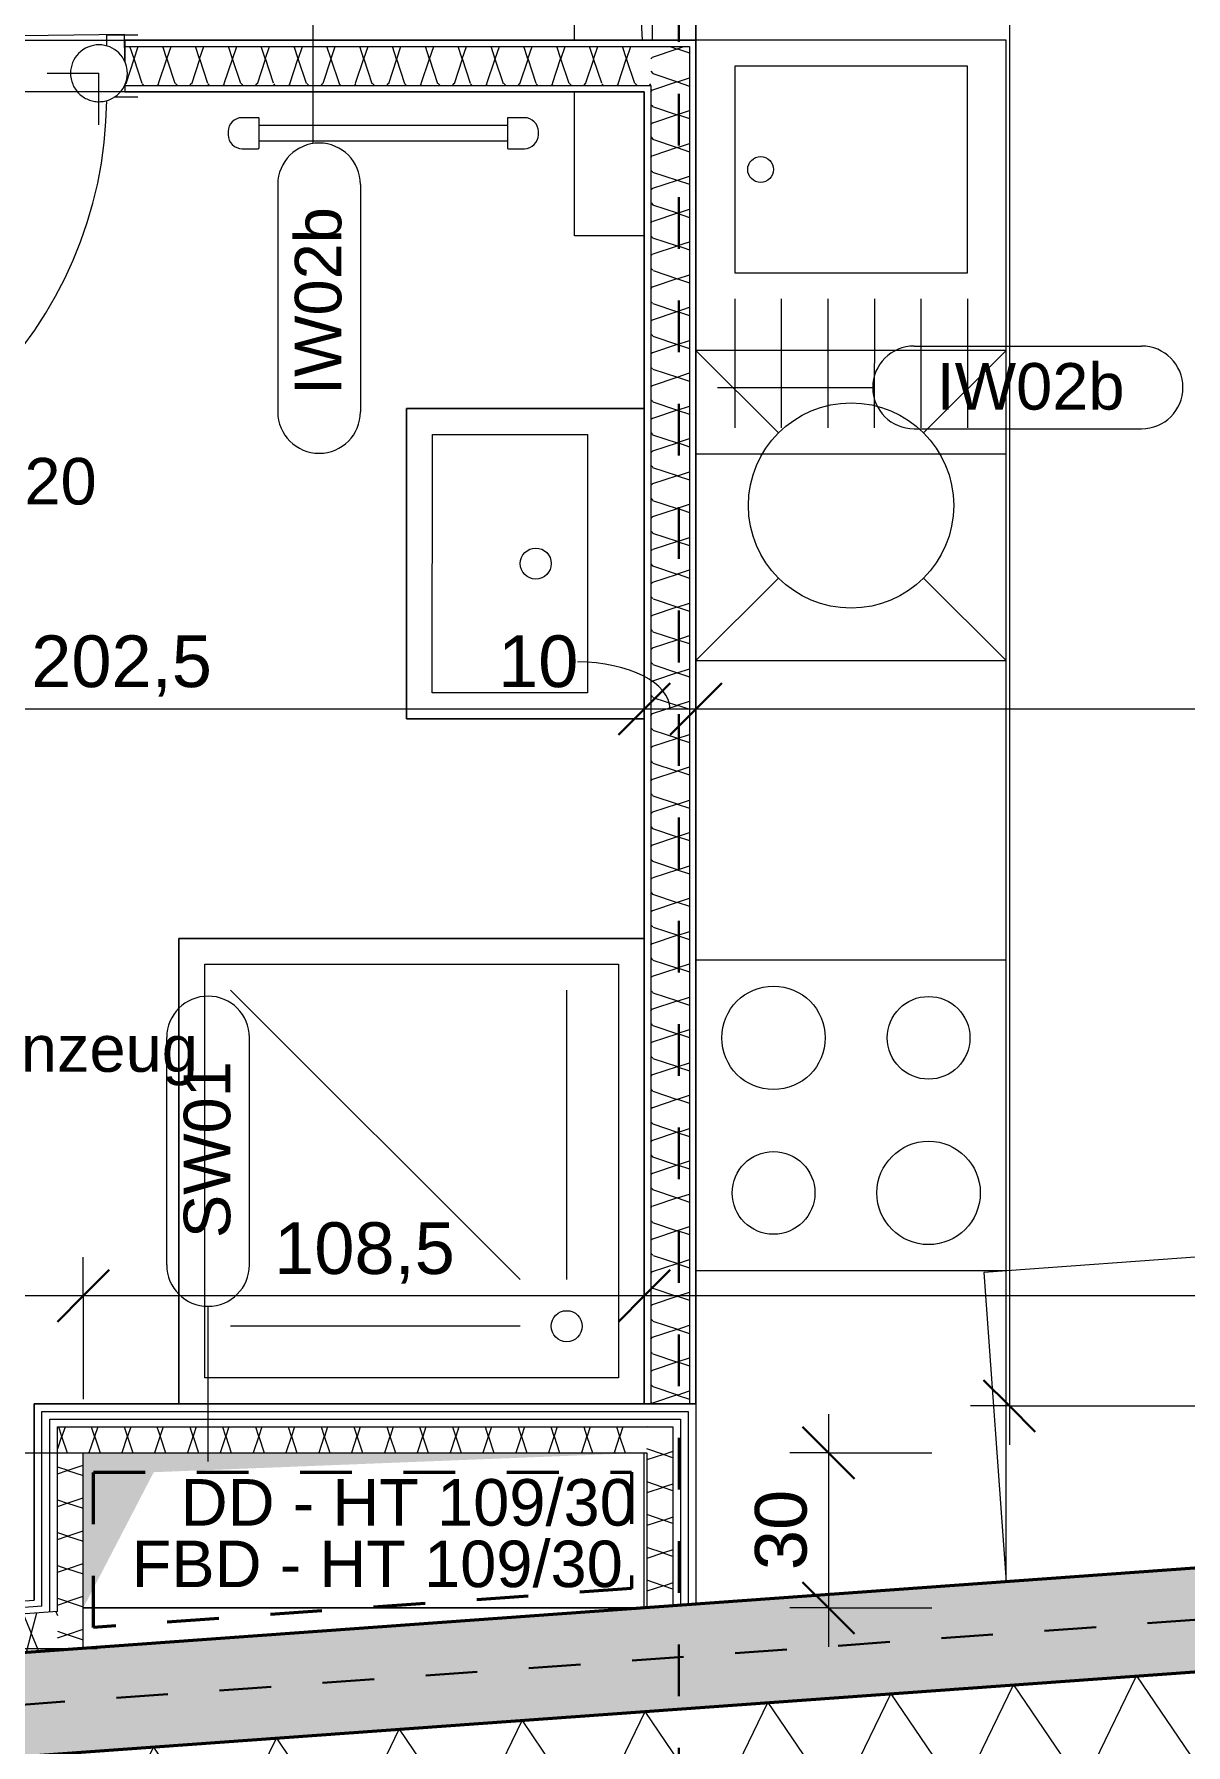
# Model space of a CAD drawing. Header units: metres. Extents: x -67.4 to -27.2, y 43.9 to 89.6.
# Drawn here: x -48.224 to -45.997, y 48.276 to 51.585 of the extents above; entities that cross this region are included whole.
import ezdxf

# ---------------------------------------------------------------- set-up
doc = ezdxf.new("R2010")
doc.units = ezdxf.units.M
for name, pattern in [('Strich Punkt', [0.015875, 0.00635, -0.004763, 0, -0.004763]), ('Strich Punkt Mittel', [0.015875, 0.00635, -0.004763, 0, -0.004763]), ('Verdeckt', [0.003, 0.002, -0.001])]:
    doc.linetypes.add(name, pattern=pattern)
for name, color, linetype, lineweight in [('A-DETL-GENF_', 92, 'Continuous', 13), ('A_2D', 7, 'Continuous', 13), ('A_Bemassung-50_', 4, 'Continuous', 9), ('A_Bemassung_', 4, 'Continuous', 9), ('A_Beschriftung_', 7, 'Continuous', 9), ('A_Bodenschlitz', 7, 'Continuous', 5), ('A_Brandabschnitte', 30, 'Verdeckt', 50), ('A_Decken', 8, 'Continuous', 13), ('A_Durchbruch_', 7, 'Continuous', 5), ('A_Moebel', 6, 'Continuous', 13), ('A_Raeume', 7, 'Continuous', 13), ('A_Raeume_', 7, 'Continuous', 5), ('A_Raeume_Beschriftung_', 7, 'Continuous', 9), ('A_Raster_', 1, 'Continuous', 9), ('A_Sanitaer', 3, 'Continuous', 13), ('A_Tueren', 31, 'Continuous', 13), ('A_Waende', 7, 'Continuous', 13), ('M-EQPM', 50, 'Continuous', 5), ('P-PIPE', 3, 'Continuous', 5), ('P-PIPE-CNTR', 3, 'Continuous', 5)]:
    doc.layers.add(name, color=color, linetype=linetype, lineweight=lineweight)
doc.styles.add('Arial_2', font='arial.ttf', dxfattribs={"height": 0.09})
doc.styles.add('Arial_5', font='arial.ttf', dxfattribs={"height": 0.1})
doc.dimstyles.new('WGA-Bemaßung', dxfattribs={"dimscale": 0.3048, "dimtxt": 0.102026, "dimasz": 0.328084, "dimexe": 0.246063, "dimexo": 0.0625, "dimgap": 0.04101, "dimtad": 1, "dimdec": 1, "dimlfac": 100, "dimrnd": 0.5, "dimdsep": 46, "dimtxsty": 'Arial_5', "dimblk1": 'OBLIQUE', "dimblk2": 'OBLIQUE', "dimsah": 1, "dimcen": 0.09, "dimdle": 0.246063, "dimazin": 2, "dimtfac": 1, "dimtdec": 4, "dimtix": 1, "dimtmove": 0, "dimatfit": 3, "dimfxl": 0.656168, "dimfxlon": 1, "dimtvp": 1, "dimtolj": 1, "dimtzin": 0, "dimarcsym": 2})
doc.dimstyles.new('WGA-Bemaßung_3', dxfattribs={"dimscale": 0.3048, "dimtxt": 0.102026, "dimasz": 0.328084, "dimexe": 0.246063, "dimexo": 0.0625, "dimgap": 0.04101, "dimtad": 1, "dimdec": 1, "dimlfac": 100, "dimrnd": 0.5, "dimdsep": 46, "dimtxsty": 'Arial_5', "dimblk1": 'OBLIQUE', "dimblk2": 'OBLIQUE', "dimsah": 1, "dimcen": 0.09, "dimdle": 0.246063, "dimazin": 2, "dimtfac": 1, "dimtdec": 4, "dimtix": 1, "dimtmove": 1, "dimatfit": 3, "dimfxl": 0.656168, "dimfxlon": 1, "dimtvp": 1, "dimtolj": 1, "dimtzin": 0, "dimarcsym": 2})
doc.dimstyles.new('WGA-Bemaßung_4', dxfattribs={"dimscale": 0.3048, "dimtxt": 0.102026, "dimasz": 0.328084, "dimexe": 0.246063, "dimexo": 0.0625, "dimgap": 0.04101, "dimtad": 1, "dimdec": 1, "dimlfac": 100, "dimrnd": 0.5, "dimdsep": 46, "dimtxsty": 'Arial_5', "dimblk1": 'OBLIQUE', "dimblk2": 'OBLIQUE', "dimsah": 1, "dimcen": 0.09, "dimdle": 0.246063, "dimazin": 2, "dimtfac": 1, "dimtdec": 4, "dimtix": 1, "dimtmove": 0, "dimatfit": 3, "dimfxl": 0.656168, "dimfxlon": 1, "dimtvp": 1, "dimtolj": 1, "dimtzin": 0, "dimarcsym": 2})

# ---------------------------------------------------------------- blocks, each defined once
blk = doc.blocks.new('Sani_Kueche_Zeile - Tiefe_600-3845479-263_PP_02OG_BT2')
at = {"layer": 'A_Sanitaer'}
for p, q in [((-0.8026, 0.0254), (-1.1096, 0.0254)), ((-0.5447, 0.0254), (-0.8026, 0.0254)), ((0.0553, 0.0254), (-0.5447, 0.0254)), ((1.0349, 0.0254), (0.0553, 0.0254)), ((1.8349, 0.0254), (1.0349, 0.0254)), ((1.8349, -0.5746), (1.8349, 0.0254)), ((-1.1469, -0.5746), (-0.5447, -0.5746)), ((-0.5447, -0.5746), (0.0553, -0.5746)), ((0.0553, -0.5746), (1.0349, -0.5746)), ((1.0349, -0.5746), (1.8349, -0.5746))]:
    blk.add_line(p, q, dxfattribs=at)
blk = doc.blocks.new('UZ_D1 - SL_0800x2000_Zimmertür_Stahlzarge_GK-V14-263_PP_02OG_BT2')
at = {"layer": 'A_Tueren', "lineweight": 5}
for p, q in [((0.4, 0.06), (0.4, 0.86)), ((-0.46, 0.06), (-0.4145, 0.06)), ((0.4, 0.06), (0.4, -0.06)), ((0.46, 0.06), (0.4, 0.06)), ((-0.4, -0.06), (-0.46, -0.06)), ((-0.4, -0.0383), (-0.4, -0.06)), ((0.4, -0.06), (0.46, -0.06))]:
    blk.add_line(p, q, dxfattribs=at)
blk.add_arc((0.4, 0.06), 0.8, 90, 179.5219, dxfattribs=at)
blk = doc.blocks.new('Sani_Kueche_Zeile - Tiefe_600-4903355-263_PP_02OG_BT2')
at = {"layer": 'A_Sanitaer'}
for p, q in [((-1.2005, 0.0254), (-1.2005, -0.5746)), ((0.5995, -0.5746), (0.5995, 0.0254)), ((-1.2005, -0.5746), (-0.6005, -0.5746)), ((-0.6005, -0.5746), (0.5995, -0.5746))]:
    blk.add_line(p, q, dxfattribs=at)
blk = doc.blocks.new('MSys_Kueche_Herd - 600-V64-263_PP_02OG_BT2')
at = {"layer": 'A_Moebel'}
for p, q in [((-1.2005, 0.0254), (-1.2005, -0.5746)), ((-1.2005, 0.0254), (-1.2005, -0.5746)), ((-0.6005, -0.5746), (-0.6005, 0.0254)), ((-0.6005, -0.5746), (-0.6005, 0.0254)), ((-1.2005, -0.5746), (-0.6005, -0.5746)), ((-1.2005, -0.5746), (-0.6005, -0.5746))]:
    blk.add_line(p, q, dxfattribs=at)
for centre, radius in [((-0.7505, -0.1246), 0.1), ((-1.0505, -0.1246), 0.08), ((-1.0505, -0.4246), 0.1), ((-0.7505, -0.4246), 0.08)]:
    blk.add_circle(centre, radius, dxfattribs=at)
blk = doc.blocks.new('MSys_Kueche_Spuele - 80cm-5680275-263_PP_02OG_BT2')
at = {"layer": 'A_Moebel'}
for p, q in [((-1.2005, 0.0254), (-1.2005, -0.5746)), ((-1.2005, 0.0254), (-1.2005, -0.5746)), ((-0.4005, -0.5746), (-0.4005, 0.0254)), ((-0.9005, -0.0496), (-1.1505, -0.0496)), ((-0.4505, -0.0496), (-0.8505, -0.0496)), ((-0.8505, -0.0496), (-0.8505, -0.4996)), ((-0.4505, -0.4996), (-0.4505, -0.0496)), ((-0.9005, -0.1396), (-1.1505, -0.1396)), ((-0.9005, -0.2296), (-1.1505, -0.2296)), ((-0.9005, -0.3196), (-1.1505, -0.3196)), ((-0.9005, -0.4096), (-1.1505, -0.4096)), ((-0.9005, -0.4996), (-1.1505, -0.4996)), ((-0.8505, -0.4996), (-0.4505, -0.4996)), ((-1.2005, -0.5746), (-0.4005, -0.5746))]:
    blk.add_line(p, q, dxfattribs=at)
blk.add_circle((-0.6505, -0.0996), 0.025, dxfattribs=at)
blk = doc.blocks.new('MSys_Kueche_Geschirrspueler - 600-5681845-263_PP_02OG_BT2')
at = {"layer": 'A_Moebel'}
for p, q in [((-1.0409, -0.1342), (-1.2005, 0.0254)), ((-0.6005, 0.0254), (-1.2005, 0.0254)), ((-1.2005, 0.0254), (-1.2005, -0.5746)), ((-0.6005, 0.0254), (-0.7601, -0.1342)), ((-0.6005, -0.5746), (-0.6005, 0.0254)), ((-1.0409, -0.415), (-1.2005, -0.5746)), ((-0.6005, -0.5746), (-0.7601, -0.415))]:
    blk.add_line(p, q, dxfattribs=at)
blk.add_circle((-0.9005, -0.2746), 0.1985, dxfattribs=at)
blk = doc.blocks.new('Allg_BS - HKLS-8407927-263_PP_02OG_BT2')
at = {"layer": 'A_Bodenschlitz'}
for p, q in [((-1.4994, -0.1284), (-1.4994, 0.0065)), ((-1.4994, 0.0065), (-1.2207, 0.0065)), ((-1.1207, 0.0065), (0.4543, 0.0065)), ((0.4543, 0.0065), (0.9043, 0.0065)), ((0.9043, -0.0233), (1.5006, 0.0065)), ((0.9043, 0.0065), (1.5006, 0.0065)), ((1.5006, 0.0065), (1.5006, -0.1435)), ((0.4543, -0.0458), (0.9043, -0.0233)), ((-1.1207, -0.1246), (0.0793, -0.0646)), ((0.1793, -0.0596), (0.4543, -0.0458)), ((0.0793, -0.1435), (-1.1207, -0.1435)), ((0.4543, -0.1435), (0.1793, -0.1435)), ((0.9043, -0.1435), (0.4543, -0.1435)), ((1.5006, -0.1435), (0.9043, -0.1435))]:
    blk.add_line(p, q, dxfattribs=at)
blk = doc.blocks.new('Symbol_Schatten - Bodendurchbruch_Schatten-10181165-263_PP_02OG_BT2')
at = {"layer": 'A-DETL-GENF_'}
blk.add_hatch(color=256, dxfattribs=at).paths.add_polyline_path([(-0.545, -0.15), (-0.4088, 0.1125), (0.54, 0.15), (-0.545, 0.15), (-0.545, -0.1497)])
at = {"layer": 'A_2D'}
blk.add_line((0.5397, -0.15), (-0.545, -0.15), dxfattribs=at)
at = {"layer": 'A_Durchbruch_'}
blk.add_line((-0.545, -0.15), (0.5397, -0.15), dxfattribs=at)
blk = doc.blocks.new('Sani_Waschtisch_Wandbasiert_eckig_einzel - 600 x 460-11578094-263_PP_02OG_BT2')
at = {"layer": 'A_Sanitaer', "lineweight": 5}
for p, q in [((0.4226, 0.51), (-0.1774, 0.51)), ((-0.1774, 0.51), (-0.1774, 0.05)), ((-0.1774, 0.05), (-0.1774, 0.51)), ((-0.1774, 0.51), (0.4226, 0.51)), ((0.4226, 0.05), (0.4226, 0.51)), ((0.4226, 0.51), (0.4226, 0.05)), ((-0.1274, 0.16), (-0.1274, 0.46)), ((-0.1274, 0.46), (0.3726, 0.46)), ((0.3726, 0.46), (0.3726, 0.16)), ((0.3726, 0.16), (-0.1274, 0.16))]:
    blk.add_line(p, q, dxfattribs=at)
blk.add_circle((0.1226, 0.26), 0.03, dxfattribs=at)
blk = doc.blocks.new('Sani_Duschwanne_Rechteck - 900x900 Aufsatz-425050-263_PP_02OG_BT2')
at = {"layer": 'A_Sanitaer', "lineweight": 5}
for p, q in [((0.4327, 0.9), (-0.4673, 0.9)), ((-0.4673, 0.9), (0.4327, 0.9)), ((0.4327, 0), (0.4327, 0.9)), ((0.4327, 0.9), (0.4327, 0)), ((-0.4173, 0.05), (-0.4173, 0.85)), ((-0.4173, 0.85), (0.3827, 0.85)), ((0.3827, 0.85), (0.3827, 0.05)), ((-0.3173, 0.24), (-0.3173, 0.8)), ((-0.2273, 0.24), (0.3327, 0.8)), ((-0.2273, 0.15), (0.3327, 0.15)), ((0.3827, 0.05), (-0.4173, 0.05))]:
    blk.add_line(p, q, dxfattribs=at)
blk.add_circle((-0.3173, 0.15), 0.03, dxfattribs=at)
blk = doc.blocks.new('HLS_Heizkörper Bad - 60x120-V114-263_PP_02OG_BT2')
at = {"layer": 'M-EQPM'}
for p, q in [((-0.242, -0.05), (-0.273, -0.05)), ((-0.24, -0.108), (-0.24, -0.052)), ((0.24, -0.065), (-0.24, -0.065)), ((0.24, -0.052), (0.24, -0.108)), ((0.273, -0.05), (0.242, -0.05)), ((-0.3, -0.077), (-0.3, -0.083)), ((-0.24, -0.095), (0.24, -0.095)), ((0.3, -0.083), (0.3, -0.077)), ((-0.273, -0.11), (-0.242, -0.11)), ((0.242, -0.11), (0.273, -0.11))]:
    blk.add_line(p, q, dxfattribs=at)
for centre, radius, start, end in [((-0.273, -0.077), 0.027, 90, 180), ((-0.242, -0.052), 0.00198, 360, 90), ((-0.242, -0.052), 0.00198, 45, 75), ((0.242, -0.052), 0.002, 90, 180), ((0.273, -0.077), 0.027, 360, 90), ((-0.273, -0.083), 0.027, 180, 270), ((0.273, -0.083), 0.027, 270, 360), ((-0.242, -0.108), 0.002, 270, 360), ((-0.242, -0.108), 0.002, 270, 360), ((0.242, -0.108), 0.00198, 180, 270), ((0.242, -0.108), 0.00198, 180, 270)]:
    blk.add_arc(centre, radius, start, end, dxfattribs=at)
blk = doc.blocks.new('BS_Wand_Lollipop - rechts_oben-2026913-263_PP_02OG_BT2')
at = {"layer": 'A_Beschriftung_'}
for p, q in [((0.0046, 0.0016), (0.0134, 0.0016)), ((-0.003, 0), (0.003, 0)), ((0.0046, -0.0016), (0.0134, -0.0016))]:
    blk.add_line(p, q, dxfattribs=at)
for centre, start, end in [((0.0046, 0), 90, 270), ((0.0134, 0), 270, 90)]:
    blk.add_arc(centre, 0.0016, start, end, dxfattribs=at)
blk = doc.blocks.new('BS_Wand_Lollipop - links_unten-2026911-263_PP_02OG_BT2')
at = {"layer": 'A_Beschriftung_'}
for p, q in [((-0.00467, 0.001367), (-0.01347, 0.001367)), ((-0.003087, 0), (0.003, 0)), ((-0.00467, -0.001833), (-0.01347, -0.001833))]:
    blk.add_line(p, q, dxfattribs=at)
for centre, start, end in [((-0.01347, -0.000233), 90, 270), ((-0.00467, -0.000233), 270, 90)]:
    blk.add_arc(centre, 0.0016, start, end, dxfattribs=at)
blk = doc.blocks.new('DIMBLOCK278-263_PP_02OG_BT2')
at = {"layer": 'A_Bemassung-50_', "transparency": 16777216}
for p, q in [((-46.944, 50.2799), (-46.944, 50.3549)), ((-40.2188, 50.2797), (-40.2188, 50.3547)), ((-40.1438, 50.2797), (-46.944, 50.2799)), ((-46.944, 50.2799), (-46.944, 50.0799)), ((-40.2188, 50.2797), (-40.2188, 50.0797))]:
    blk.add_line(p, q, dxfattribs=at)
at = {"layer": 'A_Bemassung-50_', "lineweight": 35, "transparency": 16777216}
for p, q in [((-46.944, 50.2799), (-46.894, 50.3299)), ((-40.2188, 50.2797), (-40.1688, 50.3297)), ((-46.944, 50.2799), (-46.994, 50.2299)), ((-40.2188, 50.2797), (-40.2688, 50.2297))]:
    blk.add_line(p, q, dxfattribs=at)
at = {"layer": 'A_Bemassung-50_', "color": 0, "transparency": 16777216, "insert": (-43.7549, 50.4222), "char_height": 0.1, "width": 0.416266, "attachment_point": 1, "rotation": 359.9983, "line_spacing_factor": 0.941778, "style": 'Arial_5'}
blk.add_mtext('672,5', dxfattribs=at)
blk = doc.blocks.new('_Oblique')
at = {"color": 0, "linetype": 'ByBlock', "lineweight": -2}
blk.add_line((-0.5, -0.5), (0.5, 0.5), dxfattribs=at)
blk = doc.blocks.new('DIMBLOCK279-263_PP_02OG_BT2')
at = {"layer": 'A_Bemassung-50_', "transparency": 16777216}
for p, q in [((-47.044, 50.2799), (-47.044, 50.3549)), ((-46.944, 50.2799), (-46.944, 50.3549)), ((-46.944, 50.2799), (-47.044, 50.2799)), ((-47.044, 50.2799), (-47.044, 50.0799)), ((-46.944, 50.2799), (-46.944, 50.0799))]:
    blk.add_line(p, q, dxfattribs=at)
at = {"layer": 'A_Bemassung-50_', "lineweight": 35, "transparency": 16777216}
for p, q in [((-47.044, 50.2799), (-46.994, 50.3299)), ((-46.944, 50.2799), (-46.894, 50.3299)), ((-47.044, 50.2799), (-47.094, 50.2299)), ((-46.944, 50.2799), (-46.994, 50.2299))]:
    blk.add_line(p, q, dxfattribs=at)
at = {"layer": 'A_Bemassung-50_', "transparency": 16777216}
blk.add_ellipse((-47.173, 50.2799), major_axis=(-0.179, 0), ratio=0.508283, start_param=3.141593, end_param=4.712389, dxfattribs=at)
at = {"layer": 'A_Bemassung-50_', "color": 0, "transparency": 16777216, "insert": (-47.3269, 50.4223), "char_height": 0.1, "width": 0.184588, "attachment_point": 1, "rotation": 359.9983, "line_spacing_factor": 0.941778, "style": 'Arial_5'}
blk.add_mtext('10', dxfattribs=at)
blk = doc.blocks.new('DIMBLOCK280-263_PP_02OG_BT2')
at = {"layer": 'A_Bemassung-50_', "transparency": 16777216}
for p, q in [((-49.0689, 50.28), (-49.0689, 50.355)), ((-47.044, 50.2799), (-47.044, 50.3549)), ((-47.044, 50.2799), (-49.0689, 50.28)), ((-49.0689, 50.28), (-49.0689, 50.08)), ((-47.044, 50.2799), (-47.044, 50.0799))]:
    blk.add_line(p, q, dxfattribs=at)
at = {"layer": 'A_Bemassung-50_', "lineweight": 35, "transparency": 16777216}
for p, q in [((-49.0689, 50.28), (-49.0189, 50.33)), ((-47.044, 50.2799), (-46.994, 50.3299)), ((-49.0689, 50.28), (-49.1189, 50.23)), ((-47.044, 50.2799), (-47.094, 50.2299))]:
    blk.add_line(p, q, dxfattribs=at)
at = {"layer": 'A_Bemassung-50_', "color": 0, "transparency": 16777216, "insert": (-48.2299, 50.4223), "char_height": 0.1, "width": 0.416266, "attachment_point": 1, "rotation": 359.9983, "line_spacing_factor": 0.941778, "style": 'Arial_5'}
blk.add_mtext('202,5', dxfattribs=at)
blk = doc.blocks.new('DIMBLOCK514-263_PP_02OG_BT2')
at = {"layer": 'A_Bemassung-50_', "lineweight": 35, "transparency": 16777216}
for p, q in [((-46.3375, 55.2586), (-46.3875, 55.3086)), ((-46.3375, 55.2586), (-46.2875, 55.2086)), ((-46.3377, 48.9319), (-46.3877, 48.9819)), ((-46.3377, 48.9319), (-46.2877, 48.8819))]:
    blk.add_line(p, q, dxfattribs=at)
at = {"layer": 'A_Bemassung-50_', "transparency": 16777216}
for p, q in [((-46.3375, 55.2586), (-46.5587, 55.2586)), ((-46.3375, 55.2586), (-46.3377, 48.8569)), ((-46.3375, 55.2586), (-46.2625, 55.2586)), ((-46.3377, 48.9319), (-46.4127, 48.9319)), ((-46.3377, 48.9319), (-41.7635, 48.9318))]:
    blk.add_line(p, q, dxfattribs=at)
at = {"layer": 'A_Bemassung-50_', "color": 0, "transparency": 16777216, "insert": (-46.4799, 51.9218), "char_height": 0.1, "width": 0.416266, "attachment_point": 1, "rotation": 90, "line_spacing_factor": 0.941778, "style": 'Arial_5'}
blk.add_mtext('632,5', dxfattribs=at)
blk = doc.blocks.new('DIMBLOCK526-263_PP_02OG_BT2')
at = {"layer": 'A_Bemassung-50_', "transparency": 16777216}
for p, q in [((-40.2188, 49.1446), (-40.2188, 49.3446)), ((-47.0441, 49.1448), (-47.0441, 49.2198)), ((-40.1438, 49.1446), (-47.0441, 49.1448)), ((-47.0441, 49.1448), (-47.0441, 48.9448)), ((-40.2188, 49.1446), (-40.2188, 49.0696))]:
    blk.add_line(p, q, dxfattribs=at)
at = {"layer": 'A_Bemassung-50_', "lineweight": 35, "transparency": 16777216}
for p, q in [((-47.0441, 49.1448), (-46.9941, 49.1948)), ((-40.2188, 49.1446), (-40.1688, 49.1946)), ((-47.0441, 49.1448), (-47.0941, 49.0948)), ((-40.2188, 49.1446), (-40.2688, 49.0946))]:
    blk.add_line(p, q, dxfattribs=at)
at = {"layer": 'A_Bemassung-50_', "color": 0, "transparency": 16777216, "insert": (-43.8049, 49.287), "char_height": 0.1, "width": 0.416266, "attachment_point": 1, "rotation": 359.9983, "line_spacing_factor": 0.941778, "style": 'Arial_5'}
blk.add_mtext('682,5', dxfattribs=at)
blk = doc.blocks.new('DIMBLOCK527-263_PP_02OG_BT2')
at = {"layer": 'A_Bemassung-50_', "transparency": 16777216}
for p, q in [((-48.1291, 49.1448), (-48.1291, 49.2198)), ((-47.0441, 49.1448), (-47.0441, 49.2198)), ((-47.0441, 49.1448), (-48.1291, 49.1448)), ((-48.1291, 49.1448), (-48.1291, 48.9448)), ((-47.0441, 49.1448), (-47.0441, 48.9448))]:
    blk.add_line(p, q, dxfattribs=at)
at = {"layer": 'A_Bemassung-50_', "lineweight": 35, "transparency": 16777216}
for p, q in [((-48.1291, 49.1448), (-48.0791, 49.1948)), ((-47.0441, 49.1448), (-46.9941, 49.1948)), ((-48.1291, 49.1448), (-48.1791, 49.0948)), ((-47.0441, 49.1448), (-47.0941, 49.0948))]:
    blk.add_line(p, q, dxfattribs=at)
at = {"layer": 'A_Bemassung-50_', "color": 0, "transparency": 16777216, "insert": (-47.76, 49.2871), "char_height": 0.1, "width": 0.416266, "attachment_point": 1, "rotation": 359.9983, "line_spacing_factor": 0.941778, "style": 'Arial_5'}
blk.add_mtext('108,5', dxfattribs=at)
blk = doc.blocks.new('DIMBLOCK528-263_PP_02OG_BT2')
at = {"layer": 'A_Bemassung-50_', "transparency": 16777216}
for p, q in [((-53.989, 49.145), (-53.989, 49.22)), ((-48.1291, 49.1448), (-48.1291, 49.2198)), ((-48.1291, 49.1448), (-54.064, 49.145)), ((-53.989, 49.145), (-53.989, 48.945)), ((-48.1291, 49.1448), (-48.1291, 48.9448))]:
    blk.add_line(p, q, dxfattribs=at)
at = {"layer": 'A_Bemassung-50_', "lineweight": 35, "transparency": 16777216}
for p, q in [((-53.989, 49.145), (-53.939, 49.195)), ((-48.1291, 49.1448), (-48.0791, 49.1948)), ((-53.989, 49.145), (-54.039, 49.095)), ((-48.1291, 49.1448), (-48.1791, 49.0948))]:
    blk.add_line(p, q, dxfattribs=at)
at = {"layer": 'A_Bemassung-50_', "color": 0, "transparency": 16777216, "insert": (-51.1744, 49.2872), "char_height": 0.1, "width": 0.276883, "attachment_point": 1, "rotation": 359.9983, "line_spacing_factor": 0.941778, "style": 'Arial_5'}
blk.add_mtext('586', dxfattribs=at)
blk = doc.blocks.new('DIMBLOCK529-263_PP_02OG_BT2')
at = {"layer": 'A_Bemassung-50_', "transparency": 16777216}
for p, q in [((-48.3021, 48.9162), (-48.3021, 48.3877)), ((-48.3021, 48.8412), (-48.3771, 48.8412)), ((-48.3021, 48.8412), (-48.1021, 48.8412)), ((-48.3021, 48.4627), (-48.3771, 48.4627)), ((-48.3021, 48.4627), (-48.1021, 48.4627))]:
    blk.add_line(p, q, dxfattribs=at)
at = {"layer": 'A_Bemassung-50_', "lineweight": 35, "transparency": 16777216}
for p, q in [((-48.3021, 48.8412), (-48.3521, 48.8912)), ((-48.3021, 48.8412), (-48.2521, 48.7912)), ((-48.3021, 48.4627), (-48.3521, 48.5127)), ((-48.3021, 48.4627), (-48.2521, 48.4127))]:
    blk.add_line(p, q, dxfattribs=at)
at = {"layer": 'A_Bemassung-50_', "color": 0, "transparency": 16777216, "insert": (-48.4445, 48.575), "char_height": 0.1, "width": 0.184588, "attachment_point": 1, "rotation": 90, "line_spacing_factor": 0.941778, "style": 'Arial_5'}
blk.add_mtext('38', dxfattribs=at)
blk = doc.blocks.new('DIMBLOCK530-263_PP_02OG_BT2')
at = {"layer": 'A_Bemassung-50_', "transparency": 16777216}
for p, q in [((-46.6877, 48.9161), (-46.6877, 48.4661)), ((-46.6877, 48.8411), (-46.7627, 48.8411)), ((-46.6877, 48.8411), (-46.4877, 48.8411)), ((-46.6877, 48.5411), (-46.7627, 48.5411)), ((-46.6877, 48.5411), (-46.4877, 48.5411))]:
    blk.add_line(p, q, dxfattribs=at)
at = {"layer": 'A_Bemassung-50_', "lineweight": 35, "transparency": 16777216}
for p, q in [((-46.6877, 48.8411), (-46.7377, 48.8911)), ((-46.6877, 48.8411), (-46.6377, 48.7911)), ((-46.6877, 48.5411), (-46.7377, 48.5911)), ((-46.6877, 48.5411), (-46.6377, 48.4911))]:
    blk.add_line(p, q, dxfattribs=at)
at = {"layer": 'A_Bemassung-50_', "color": 0, "transparency": 16777216, "insert": (-46.83, 48.6142), "char_height": 0.1, "width": 0.184588, "attachment_point": 1, "rotation": 90, "line_spacing_factor": 0.941778, "style": 'Arial_5'}
blk.add_mtext('30', dxfattribs=at)

msp = doc.modelspace()

# ---------------------------------------------------------------- hatches: boundary and pattern name
at = {"layer": 'A_Waende', "lineweight": 5}
h = msp.add_hatch(dxfattribs=at)
h.set_pattern_fill('FP_38', color=250, angle=-112.36, style=0, pattern_type=2)
h.set_pattern_definition([(44.998, (-48.06295, 51.47354), (0.127012, 0.2539954), [0.02245, -0.15715]), (44.998, (-48.01507, 51.58468), (0.127012, 0.2539954), [0.02245, -0.15715]), (44.998, (-47.99926, 51.47329), (0.127012, 0.2539954), [0.02245, -0.15715]), (44.998, (-47.95138, 51.58443), (0.127012, 0.2539954), [0.02245, -0.15715]), (71.563, (-48.04664, 51.489538), (0.1270184, 0.5079932), [0.0502, -0.35141]), (71.563, (-48.031318, 51.5373), (0.1270184, 0.5079932), [0.0502, -0.35141]), (71.563, (-47.98387, 51.48967), (0.1270184, 0.5079932), [0.0502, -0.35141]), (71.563, (-47.967623, 51.53705), (0.1270184, 0.5079932), [0.0502, -0.35141]), (134.998, (-48.04738, 51.585), (0.1269946, -0.254004), [0.02245, -0.15715]), (134.998, (-47.99926, 51.47329), (0.1269946, -0.254004), [0.02245, -0.15715]), (134.998, (-47.98369, 51.58475), (0.1269946, -0.254004), [0.02245, -0.15715]), (134.998, (-47.93518, 51.47397), (0.1269946, -0.254004), [0.02245, -0.15715]), (108.433, (-48.031318, 51.5373), (0.126983, -0.5080021), [0.0502, -0.35141]), (108.433, (-48.015255, 51.489603), (0.126983, -0.5080021), [0.0502, -0.35141]), (108.433, (-47.967623, 51.53705), (0.126983, -0.5080021), [0.0502, -0.35141]), (108.433, (-47.95156, 51.489354), (0.126983, -0.5080021), [0.0502, -0.35141])])
h.paths.add_polyline_path([(-47.044, 51.4863), (-47.0315, 51.4863), (-47.0315, 51.5613), (-48.0489, 51.5613), (-48.0484, 51.5313), (-48.0481, 51.5309), (-48.0444, 51.517), (-48.0443, 51.5027), (-48.0484, 51.4863), (-47.044, 51.4863)])
h.paths.add_polyline_path([(-48.9198, 51.4863), (-48.9189, 51.4863), (-48.9189, 51.5613), (-49.0813, 51.5613), (-49.0813, 51.4863), (-49.015, 51.4863)])
h.paths.add_polyline_path([(-49.069, 51.4876), (-49.0813, 51.5613), (-49.0813, 51.5613)])
h = msp.add_hatch(dxfattribs=at)
h.set_pattern_fill('FP_150', color=250, angle=-112.36, style=0, pattern_type=2)
h.set_pattern_definition([(314.998, (-47.0438, 50.25523), (0.2539954, -0.1270123), [0.02245, -0.15715]), (314.998, (-46.93266, 50.20735), (0.2539954, -0.1270123), [0.02245, -0.15715]), (314.998, (-47.04405, 50.19153), (0.2539954, -0.1270123), [0.02245, -0.15715]), (314.998, (-46.93291, 50.14365), (0.2539954, -0.1270123), [0.02245, -0.15715]), (341.563, (-47.027803, 50.238915), (0.5079932, -0.1270184), [0.0502, -0.35141]), (341.563, (-46.98042, 50.22267), (0.5079932, -0.1270184), [0.0502, -0.35141]), (341.563, (-47.028053, 50.17522), (0.5079932, -0.1270184), [0.0502, -0.35141]), (341.563, (-46.98029, 50.1599), (0.5079932, -0.1270184), [0.0502, -0.35141]), (44.998, (-46.93272, 50.23873), (-0.254004, -0.1269946), [0.02245, -0.15715]), (44.998, (-47.04405, 50.19153), (-0.254004, -0.1269946), [0.02245, -0.15715]), (44.998, (-46.93259, 50.17596), (-0.254004, -0.1269946), [0.02245, -0.15715]), (44.998, (-47.0443, 50.12784), (-0.254004, -0.1269946), [0.02245, -0.15715]), (18.433, (-46.98042, 50.22267), (-0.5080021, -0.126983), [0.0502, -0.35141]), (18.433, (-47.027738, 50.20753), (-0.5080021, -0.126983), [0.0502, -0.35141]), (18.433, (-46.98029, 50.1599), (-0.5080021, -0.126983), [0.0502, -0.35141]), (18.433, (-47.027987, 50.143836), (-0.5080021, -0.126983), [0.0502, -0.35141])])
h.paths.add_polyline_path([(-46.9566, 48.9361), (-46.9566, 51.5613), (-47.0315, 51.5613), (-47.0315, 48.9361), (-47.0289, 48.9361)])
h = msp.add_hatch(dxfattribs=at)
h.set_pattern_fill('FP_4', color=250, style=0, pattern_type=2)
h.set_pattern_definition([(45, (0, 0), (-0.08980256, 0.08980256), []), (45, (0.0898, 0), (-0.08980256, 0.08980256), [0.0635, -0.03175])])
h.paths.add_polyline_path([(-53.989, 47.8383), (-41.6362, 48.7318), (-41.6841, 48.9288), (-53.989, 48.0388), (-53.989, 47.8439)])
h = msp.add_hatch(dxfattribs=at)
h.set_pattern_fill('FP_148', color=250, angle=-112.36, style=0, pattern_type=2)
h.set_pattern_definition([(225, (-47.63198, 48.93578), (-0.127003, -0.254), [0.02245, -0.15715]), (225, (-47.67948, 48.82556), (-0.127003, -0.254), [0.02245, -0.15715]), (225, (-47.694745, 48.93565), (-0.127003, -0.254), [0.02245, -0.15715]), (225, (-47.74263, 48.824505), (-0.127003, -0.254), [0.02245, -0.15715]), (251.565, (-47.646983, 48.920324), (-0.1270007, -0.5079977), [0.0502, -0.35141]), (251.565, (-47.66323, 48.872942), (-0.1270007, -0.5079977), [0.0502, -0.35141]), (251.565, (-47.710677, 48.920574), (-0.1270007, -0.5079977), [0.0502, -0.35141]), (251.565, (-47.726924, 48.87319), (-0.1270007, -0.5079977), [0.0502, -0.35141]), (315, (-47.64717, 48.825245), (-0.127003, 0.254), [0.02245, -0.15715]), (315, (-47.694745, 48.93565), (-0.127003, 0.254), [0.02245, -0.15715]), (315, (-47.71086, 48.825495), (-0.127003, 0.254), [0.02245, -0.15715]), (315, (-47.75844, 48.9359), (-0.127003, 0.254), [0.02245, -0.15715]), (288.435, (-47.66323, 48.872942), (-0.1270007, 0.5079977), [0.0502, -0.35141]), (288.435, (-47.679292, 48.92064), (-0.1270007, 0.5079977), [0.0502, -0.35141]), (288.435, (-47.726924, 48.87319), (-0.1270007, 0.5079977), [0.0502, -0.35141]), (288.435, (-47.742986, 48.92089), (-0.1270007, 0.5079977), [0.0502, -0.35141])])
h.paths.add_polyline_path([(-48.1791, 48.8411), (-47.0391, 48.8411), (-47.0391, 48.8911), (-48.1791, 48.8911), (-48.1791, 48.8412)])
h = msp.add_hatch(dxfattribs=at)
h.set_pattern_fill('FP_35', color=250, angle=247.64, style=0, pattern_type=2)
h.set_pattern_definition([(135, (-46.94378, 48.742435), (-0.253995, 0.127012), [0.02245, -0.15715]), (135, (-47.05531, 48.78939), (-0.253995, 0.127012), [0.02245, -0.15715]), (134.998, (-46.943915, 48.8052), (-0.253995, 0.127012), [0.02245, -0.15715]), (134.998, (-47.05506, 48.853085), (-0.253995, 0.127012), [0.02245, -0.15715]), (161.563, (-46.96016, 48.757822), (-0.507993, 0.1270184), [0.0502, -0.35141]), (161.563, (-47.007544, 48.77407), (-0.507993, 0.1270184), [0.0502, -0.35141]), (161.563, (-46.959912, 48.821516), (-0.507993, 0.1270184), [0.0502, -0.35141]), (161.563, (-47.007294, 48.837763), (-0.507993, 0.1270184), [0.0502, -0.35141]), (225, (-47.05524, 48.75801), (0.254004, 0.126995), [0.02245, -0.15715]), (224.998, (-46.943915, 48.8052), (0.254004, 0.126995), [0.02245, -0.15715]), (224.998, (-47.05499, 48.8217), (0.254004, 0.126995), [0.02245, -0.15715]), (224.998, (-46.94459, 48.86928), (0.254004, 0.126995), [0.02245, -0.15715]), (198.433, (-47.007544, 48.77407), (0.508002, 0.126983), [0.0502, -0.35141]), (198.433, (-46.959847, 48.79013), (0.508002, 0.126983), [0.0502, -0.35141]), (198.433, (-47.007294, 48.837763), (0.508002, 0.126983), [0.0502, -0.35141]), (198.433, (-46.959978, 48.8529), (0.508002, 0.126983), [0.0502, -0.35141])])
h.paths.add_polyline_path([(-47.0391, 48.5415), (-46.9891, 48.5451), (-46.9891, 48.8911), (-47.0391, 48.8911), (-47.0391, 48.5451)])
h = msp.add_hatch(dxfattribs=at)
h.set_pattern_fill('FP_149', color=250, angle=-112.36, style=0, pattern_type=2)
h.set_pattern_definition([(315, (-48.22383, 48.64832), (0.253995, -0.127012), [0.02245, -0.15715]), (315, (-48.11269, 48.60044), (0.253995, -0.127012), [0.02245, -0.15715]), (314.998, (-48.22408, 48.58463), (0.253995, -0.127012), [0.02245, -0.15715]), (314.998, (-48.11256, 48.53767), (0.253995, -0.127012), [0.02245, -0.15715]), (341.563, (-48.20876, 48.63239), (0.507993, -0.1270184), [0.0502, -0.35141]), (341.563, (-48.160072, 48.616686), (0.507993, -0.1270184), [0.0502, -0.35141]), (341.563, (-48.207704, 48.56924), (0.507993, -0.1270184), [0.0502, -0.35141]), (341.563, (-48.160322, 48.552992), (0.507993, -0.1270184), [0.0502, -0.35141]), (45, (-48.11238, 48.63275), (-0.254004, -0.126995), [0.02245, -0.15715]), (44.998, (-48.22408, 48.58463), (-0.254004, -0.126995), [0.02245, -0.15715]), (44.998, (-48.112625, 48.569055), (-0.254004, -0.126995), [0.02245, -0.15715]), (44.998, (-48.22395, 48.52186), (-0.254004, -0.126995), [0.02245, -0.15715]), (18.433, (-48.160072, 48.616686), (-0.508002, -0.126983), [0.0502, -0.35141]), (18.433, (-48.20777, 48.600624), (-0.508002, -0.126983), [0.0502, -0.35141]), (18.433, (-48.160322, 48.552992), (-0.508002, -0.126983), [0.0502, -0.35141]), (18.433, (-48.20802, 48.53693), (-0.508002, -0.126983), [0.0502, -0.35141])])
h.paths.add_polyline_path([(-48.1791, 48.4591), (-48.1291, 48.4627), (-48.1293, 48.8411), (-48.1791, 48.8411), (-48.1791, 48.4627)])
h = msp.add_hatch(dxfattribs=at)
h.set_pattern_fill('FP_2', color=250, angle=-157.36, style=0, pattern_type=2)
h.set_pattern_definition([(184.137, (-47.9932, 48.2723), (0.0148886, -0.205842), []), (244.137, (-47.9932, 48.2723), (0.1857, -0.090023), []), (304.137, (-47.9932, 48.2723), (0.1708203, 0.115815), [])])
h.paths.add_polyline_path([(-54.349, 47.6519), (-41.5978, 48.5741), (-41.6362, 48.7318), (-54.349, 47.8123), (-54.349, 47.6519)])
h = msp.add_hatch(dxfattribs=at)
h.set_pattern_fill('FP_151', color=250, angle=-112.36, style=0, pattern_type=2)
h.set_pattern_definition([(229.137, (-48.6462, 48.52579), (-0.108349, -0.2625), [0.02245, -0.15715]), (229.137, (-48.68576, 48.41122), (-0.108349, -0.2625), [0.02245, -0.15715]), (229.137, (-48.70995, 48.52065), (-0.108349, -0.2625), [0.02245, -0.15715]), (229.137, (-48.74913, 48.40701), (-0.108349, -0.2625), [0.02245, -0.15715]), (255.702, (-48.661047, 48.508105), (-0.090022, -0.515836), [0.0502, -0.35141]), (255.702, (-48.673214, 48.460126), (-0.090022, -0.515836), [0.0502, -0.35141]), (255.702, (-48.724413, 48.503895), (-0.090022, -0.515836), [0.0502, -0.35141]), (255.702, (-48.73696, 48.45499), (-0.090022, -0.515836), [0.0502, -0.35141]), (319.137, (-48.65454, 48.41352), (-0.144996, 0.244176), [0.02245, -0.15715]), (319.137, (-48.70995, 48.52065), (-0.144996, 0.244176), [0.02245, -0.15715]), (319.137, (-48.71791, 48.40931), (-0.144996, 0.244176), [0.02245, -0.15715]), (319.137, (-48.77332, 48.51644), (-0.144996, 0.244176), [0.02245, -0.15715]), (292.572, (-48.673214, 48.460126), (-0.1633175, 0.497512), [0.0502, -0.35141]), (292.572, (-48.693192, 48.50619), (-0.1633175, 0.497512), [0.0502, -0.35141]), (292.572, (-48.73696, 48.45499), (-0.1633175, 0.497512), [0.0502, -0.35141]), (292.572, (-48.75656, 48.50198), (-0.1633175, 0.497512), [0.0502, -0.35141])])
h.paths.add_polyline_path([(-49.0815, 48.3938), (-48.31, 48.4496), (-48.31, 48.4496), (-48.1791, 48.4591), (-48.1793, 48.5342), (-49.0815, 48.469), (-49.0815, 48.3947)])

# ---------------------------------------------------------------- linework, layer by layer
at = {"layer": 'A_Brandabschnitte'}
for p, q in [((-48.1096, 48.5033), (-48.1096, 48.8036)), ((-48.1096, 48.8036), (-47.069, 48.8036)), ((-47.069, 48.8036), (-47.069, 48.5786)), ((-47.069, 48.5786), (-48.1096, 48.5033))]:
    msp.add_line(p, q, dxfattribs=at)
at = {"layer": 'A_Decken'}
for p, q in [((-48.0497, 51.5845), (-48.9189, 51.5738)), ((-48.9189, 51.5737), (-48.0489, 51.5737)), ((-48.0491, 51.5325), (-48.0497, 51.5845)), ((-46.9441, 48.9361), (-46.9441, 48.5484)), ((-47.0441, 48.5412), (-47.0441, 48.8409))]:
    msp.add_line(p, q, dxfattribs=at)
at = {"layer": 'A_Raeume', "color": 8, "linetype": 'Verdeckt'}
for p, q in [((-46.944, 52.7738), (-46.944, 51.5738)), ((-46.944, 51.5736), (-46.944, 51.5238))]:
    msp.add_line(p, q, dxfattribs=at)
at = {"layer": 'A_Raeume_', "flags": 128}
for points in [[(-46.9441, 48.5484), (-41.6841, 48.9288), (-40.2188, 49.5573), (-40.2187, 52.9884), (-44.7588, 52.9886), (-44.7588, 52.9888), (-45.265, 52.9888), (-45.265, 52.9886), (-45.4181, 52.9886), (-46.8838, 52.9886), (-46.8838, 52.8238), (-46.944, 52.7738), (-46.944, 52.7722), (-46.944, 51.6768), (-46.944, 51.5238), (-46.9441, 48.9377), (-46.9441, 48.9361), (-46.9441, 48.8886)], [(-50.394, 52.7739), (-50.394, 51.5739), (-49.2813, 51.5738), (-49.2813, 51.5738), (-49.0813, 51.5738), (-49.0813, 51.5738), (-49.075, 51.5738), (-46.944, 51.5738), (-46.944, 52.7738), (-48.114, 52.7738)]]:
    msp.add_lwpolyline(points, close=True, dxfattribs=at)
msp.add_lwpolyline([(-49.0689, 51.0619), (-49.069, 48.495), (-48.2241, 48.5561), (-48.2241, 48.9361), (-47.0441, 48.9361), (-47.044, 51.4738), (-47.0818, 51.4738), (-49.0688, 51.4738), (-49.0688, 51.0619)], dxfattribs=at)
at = {"layer": 'A_Raster_', "linetype": 'Strich Punkt Mittel', "lineweight": 35}
for p, q in [((-46.9759, 85.8702), (-46.9771, 46.5269)), ((-56.2438, 47.7755), (-37.1299, 49.158))]:
    msp.add_line(p, q, dxfattribs=at)
at = {"layer": 'A_Waende'}
for p, q in [((-46.944, 51.5738), (-48.0489, 51.5738)), ((-48.0489, 51.5738), (-48.0489, 51.5613)), ((-48.0489, 51.5613), (-46.9565, 51.5613)), ((-46.9565, 51.5613), (-46.9566, 48.9361)), ((-46.9441, 48.9361), (-46.944, 51.5738)), ((-48.0489, 51.4863), (-48.0489, 51.4738)), ((-48.0489, 51.4863), (-47.0315, 51.4863)), ((-48.0489, 51.4738), (-47.044, 51.4738)), ((-47.044, 51.4738), (-47.0441, 48.9361)), ((-47.0315, 51.4863), (-47.0316, 48.9361)), ((-46.9441, 48.9361), (-48.2241, 48.9361)), ((-48.2241, 48.9361), (-48.2241, 48.5561)), ((-47.0441, 48.9361), (-47.0316, 48.9361)), ((-46.9566, 48.9361), (-46.9441, 48.9361)), ((-46.9441, 48.9361), (-46.9441, 48.9361)), ((-48.1791, 48.8911), (-46.9891, 48.8911)), ((-48.1791, 48.5343), (-48.1791, 48.8911)), ((-46.9891, 48.8911), (-46.9891, 48.5451)), ((-48.1791, 48.5343), (-49.0815, 48.469))]:
    msp.add_line(p, q, dxfattribs=at)
at = {"layer": 'A_Waende', "color": 250, "lineweight": 5}
for p, q in [((-48.0489, 51.5613), (-48.0489, 51.5322)), ((-48.0489, 51.4873), (-48.0489, 51.4863)), ((-47.0316, 48.9361), (-46.9566, 48.9361)), ((-48.1291, 48.8411), (-47.0391, 48.8411)), ((-48.1291, 48.4627), (-48.1291, 48.8411)), ((-47.0391, 48.8411), (-47.0391, 48.5415))]:
    msp.add_line(p, q, dxfattribs=at)
at = {"layer": 'A_Waende', "lineweight": 18}
for p, q in [((-48.2091, 48.9211), (-46.9591, 48.9211)), ((-48.2091, 48.5446), (-48.2091, 48.9211)), ((-48.1941, 48.9061), (-46.9741, 48.9061)), ((-48.1941, 48.5332), (-48.1941, 48.9061)), ((-46.9741, 48.9061), (-46.9741, 48.5462)), ((-46.9591, 48.9211), (-46.9591, 48.5473)), ((-48.2091, 48.5446), (-49.069, 48.4824))]:
    msp.add_line(p, q, dxfattribs=at)
at = {"layer": 'A_Waende', "color": 10, "lineweight": 50}
for p, q in [((-41.6841, 48.9288), (-48.1941, 48.458)), ((-54.189, 47.8239), (-41.6362, 48.7318)), ((-48.1941, 48.458), (-53.989, 48.0388))]:
    msp.add_line(p, q, dxfattribs=at)
at = {"layer": 'P-PIPE', "color": 34, "linetype": 'Strich Punkt'}
for p, q in [((-48.0457, 51.5236), (-48.0461, 51.5254)), ((-48.1527, 51.4982), (-48.1521, 51.4958))]:
    msp.add_line(p, q, dxfattribs=at)
for centre, start_param, end_param in [((-48.0989, 51.5097), 1.710423, 3.281219), ((-48.0989, 51.5097), 0.139626, 1.710422), ((-48.0989, 51.5097), 4.852014, 6.42281), ((-48.0999, 51.5135), 0.125985, 0.138405), ((-48.0989, 51.5097), 3.281218, 4.852015)]:
    msp.add_ellipse(centre, major_axis=(0.0532, 0.0139), ratio=1, start_param=start_param, end_param=end_param, dxfattribs=at)
at = {"layer": 'P-PIPE-CNTR', "color": 34, "linetype": 'Strich Punkt'}
for p, q in [((-48.0989, 51.4097), (-48.0989, 51.6097)), ((-48.1989, 51.5097), (-47.9989, 51.5097))]:
    msp.add_line(p, q, dxfattribs=at)

# ---------------------------------------------------------------- block references
at = {"layer": 'A_2D'}
for name, p, rotation in [('Allg_BS - HKLS-8407927-263_PP_02OG_BT2', (-47.1723, 52.6944), 89.99827587845373), ('Symbol_Schatten - Bodendurchbruch_Schatten-10181165-263_PP_02OG_BT2', (-47.5841, 48.6911), 359.998275878371)]:
    msp.add_blockref(name, p, dxfattribs=dict(at, rotation=rotation))
at = {"layer": 'A_Beschriftung_', "xscale": 49.99999999999998, "yscale": 49.99999999999998, "zscale": 49.99999999999998, "rotation": 89.99999999999991}
for name, p in [('BS_Wand_Lollipop - links_unten-2026911-263_PP_02OG_BT2', (-47.6846, 51.5281)), ('BS_Wand_Lollipop - rechts_oben-2026913-263_PP_02OG_BT2', (-47.8878, 48.9745))]:
    msp.add_blockref(name, p, dxfattribs=at)
at = {"layer": 'A_Beschriftung_', "xscale": 49.99999999999998, "yscale": 49.99999999999998, "zscale": 49.99999999999998}
msp.add_blockref('BS_Wand_Lollipop - rechts_oben-2026913-263_PP_02OG_BT2', (-46.7521, 50.902), dxfattribs=at)
at = {"layer": 'A_Moebel'}
for name, p, rotation in [('MSys_Kueche_Spuele - 80cm-5680275-263_PP_02OG_BT2', (-46.9186, 51.9741), 89.9982758784547), ('MSys_Kueche_Geschirrspueler - 600-5681845-263_PP_02OG_BT2', (-46.3695, 49.7731), 269.9982758784549), ('MSys_Kueche_Herd - 600-V64-263_PP_02OG_BT2', (-46.9186, 50.3944), 89.99827587845454)]:
    msp.add_blockref(name, p, dxfattribs=dict(at, rotation=rotation))
at = {"layer": 'A_Sanitaer'}
for name, p, rotation in [('Sani_Kueche_Zeile - Tiefe_600-3845479-263_PP_02OG_BT2', (-46.9187, 49.7387), 89.99827587845473), ('Sani_Waschtisch_Wandbasiert_eckig_einzel - 600 x 460-11578094-263_PP_02OG_BT2', (-46.994, 50.4386), 89.99827587845391), ('Sani_Duschwanne_Rechteck - 900x900 Aufsatz-425050-263_PP_02OG_BT2', (-47.0441, 49.4034), 89.99827587859723), ('Sani_Kueche_Zeile - Tiefe_600-4903355-263_PP_02OG_BT2', (-45.748, 48.6604), 184.1368945284545)]:
    msp.add_blockref(name, p, dxfattribs=dict(at, rotation=rotation))
at = {"layer": 'A_Tueren', "rotation": 179.9982758785824}
msp.add_blockref('UZ_D1 - SL_0800x2000_Zimmertür_Stahlzarge_GK-V14-263_PP_02OG_BT2', (-48.4839, 51.5238), dxfattribs=at)
at = {"layer": 'M-EQPM', "rotation": 359.9982758785824}
msp.add_blockref('HLS_Heizkörper Bad - 60x120-V114-263_PP_02OG_BT2', (-47.5489, 51.4738), dxfattribs=at)

# ---------------------------------------------------------------- texts
at = {"layer": 'A_Beschriftung_', "char_height": 0.09, "attachment_point": 1, "style": 'Arial_2'}
for s, insert, width, rotation in [('IW02b', (-47.72, 50.8875), 0.440928, 90), ('T-2-2OG-020', (-48.8508, 50.7656), 0.889873, 359.9983), ('SW01', (-47.9349, 49.2564), 0.420886, 90)]:
    msp.add_mtext(s, dxfattribs=dict(at, insert=insert, width=width, rotation=rotation))
for s, insert, width in [('IW02b', (-46.4784, 50.9491), 0.440928), ('DD - HT 109/30', (-47.9407, 48.7903), 1.046202), ('FBD - HT 109/30', (-48.0357, 48.6713), 1.130379)]:
    msp.add_mtext(s, dxfattribs=dict(at, insert=insert, width=width))
at = {"layer": 'A_Raeume_Beschriftung_', "insert": (-48.6902, 49.6682), "char_height": 0.09, "width": 0.909915, "attachment_point": 1, "style": 'Arial_2'}
msp.add_mtext('Feinsteinzeug', dxfattribs=at)

# ---------------------------------------------------------------- dimensions: what is measured, and where the dimension line sits
at = {"layer": 'A_Bemassung_'}
for base, p1, p2, angle, dimstyle, override, picture, middle in [((-46.3377, 48.9319), (-46.5587, 55.2586), (-41.7635, 48.9318), 89.9983, 'WGA-Bemaßung_4', {"dimpost": '<>', "dimfxl": 7.938685}, 'DIMBLOCK514-263_PP_02OG_BT2', (-46.4012, 52.0953)), ((-49.0689, 50.28), (-47.044, 50.0799), (-49.0689, 50.08), 359.9983, 'WGA-Bemaßung', {"dimpost": '<>', "dimfxl": 2.02488}, 'DIMBLOCK280-263_PP_02OG_BT2', (-48.0565, 50.3435)), ((-46.944, 50.2799), (-40.2188, 50.0797), (-46.944, 50.0799), 359.9983, 'WGA-Bemaßung', {"dimpost": '<>', "dimfxl": 6.725242}, 'DIMBLOCK278-263_PP_02OG_BT2', (-43.5814, 50.3434)), ((-47.0441, 49.1448), (-40.2188, 49.3446), (-47.0441, 48.9448), 359.9983, 'WGA-Bemaßung_4', {"dimpost": '<>', "dimfxl": 6.836953}, 'DIMBLOCK526-263_PP_02OG_BT2', (-43.6315, 49.2082)), ((-53.989, 49.145), (-48.1291, 48.9448), (-53.989, 48.945), 359.9983, 'WGA-Bemaßung_4', {"dimpost": '<>', "dimfxl": 5.85988}, 'DIMBLOCK528-263_PP_02OG_BT2', (-51.059, 49.2085)), ((-48.1291, 49.1448), (-47.0441, 48.9448), (-48.1291, 48.9448), 359.9983, 'WGA-Bemaßung_4', {"dimpost": '<>', "dimfxl": 1.085}, 'DIMBLOCK527-263_PP_02OG_BT2', (-47.5866, 49.2083)), ((-48.30214, 48.46268), (-48.10213, 48.84116), (-48.10214, 48.46267), 89.99828, 'WGA-Bemaßung_4', {"dimpost": '<>', "dimfxl": 0.378488}, 'DIMBLOCK529-263_PP_02OG_BT2', (-48.36572, 48.65193)), ((-46.6877, 48.5411), (-46.4877, 48.8411), (-46.4877, 48.5411), 89.9983, 'WGA-Bemaßung_4', {"dimpost": '<>', "dimfxl": 0.3}, 'DIMBLOCK530-263_PP_02OG_BT2', (-46.7513, 48.6911))]:
    dim = msp.add_linear_dim(base=base, p1=p1, p2=p2, angle=angle, dimstyle=dimstyle, override=override, dxfattribs=at)
    dim.commit()
    dim.dimension.update_dxf_attribs({"geometry": picture, "text_midpoint": middle})
dim = msp.add_linear_dim(base=(-47.044, 50.2799), p1=(-46.944, 50.0799), p2=(-47.044, 50.0799), angle=359.9983, dimstyle='WGA-Bemaßung_3', override={"dimpost": '<>', "dimfxl": 0.1}, dxfattribs=at)
dim.commit()
dim.dimension.update_dxf_attribs({"geometry": 'DIMBLOCK279-263_PP_02OG_BT2', "text_midpoint": (-47.2346, 50.3556), "dimtype": 160})

doc.saveas('drawing.dxf')
